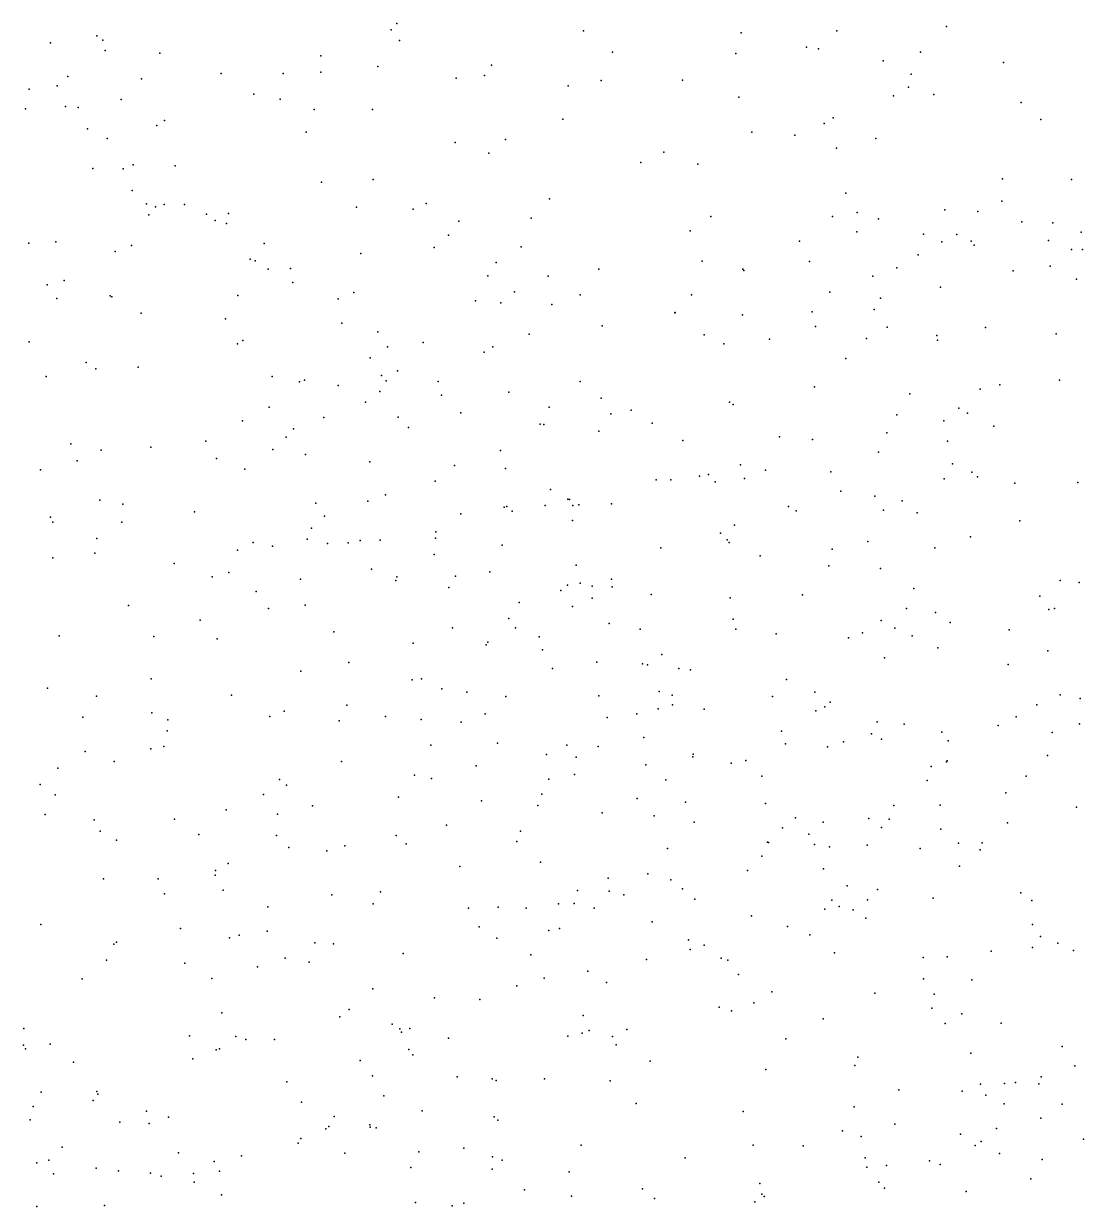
# Model space of a CAD drawing. Header units: metres. Extents: x -25 to 25, y -27.7 to 27.8.
# Drawn here: x 0.585 to 1.358, y 0.013 to 0.876 of the extents above; entities that cross this region are included whole.
import ezdxf

# ---------------------------------------------------------------- set-up
doc = ezdxf.new("R2010")
doc.units = ezdxf.units.M

msp = doc.modelspace()

# ---------------------------------------------------------------- linework, layer by layer
for p in [(0.857, 0.8765, -6.8976), (1.2582, 0.8744, 23.6212), (0.638, 0.8677, -13.3348), (0.6423, 0.8645, 12.3957), (0.8528, 0.8721, 9.7468), (0.8589, 0.8642, 27.2168), (0.9931, 0.8712, -4.4563), (1.1082, 0.8697, -13.7947), (1.178, 0.8713, 26.7831), (0.604, 0.8624, 27.3726), (0.6439, 0.857, 8.4644), (0.6839, 0.8549, -13.3973), (1.0142, 0.8558, 13.4423), (1.156, 0.8594, 26.1733), (1.1647, 0.858, -13.8478), (1.2391, 0.8557, 26.6209), (0.8015, 0.8531, 8.3075), (1.1043, 0.8546, 23.9785), (1.2119, 0.8493, 26.3044), (1.2996, 0.8481, 11.5644), (0.6168, 0.8379, 24.4681), (0.7287, 0.8401, 25.8336), (0.7739, 0.84, -9.1952), (0.8013, 0.8411, 10.0796), (0.843, 0.8451, 22.9998), (0.9209, 0.8387, -9.1039), (0.9261, 0.8461, 25.9282), (1.2323, 0.8396, -8.8684), (0.609, 0.8312, -4.0733), (0.6705, 0.8361, 26.231), (0.9002, 0.8366, -13.6125), (0.9819, 0.8312, 9.2609), (1.006, 0.8351, 11.1235), (1.0655, 0.8352, 26.0567), (1.2304, 0.8302, -13.898), (0.5885, 0.8287, -3.8119), (0.6556, 0.8212, -21.1896), (0.7525, 0.825, -13.4986), (0.7717, 0.8214, -20.8437), (1.1066, 0.8228, 8.865), (1.2195, 0.8239, -14.0421), (1.2488, 0.8248, 26.4255), (0.5858, 0.8143, 20.2147), (0.615, 0.8161, -8.5512), (0.6243, 0.8154, -9.345), (0.7966, 0.8138, 26.3734), (0.8391, 0.8139, -13.5849), (1.3125, 0.819, -8.7724), (0.6872, 0.8059, -9.2968), (0.978, 0.8067, -13.6923), (1.1688, 0.8037, 26.859), (1.1753, 0.8078, -8.9363), (1.3269, 0.8064, -13.9461), (0.6311, 0.7996, -13.3798), (0.6818, 0.8022, 13.6132), (0.7906, 0.7972, -0.9508), (1.116, 0.7972, 26.9443), (1.1473, 0.7952, 8.5052), (0.6455, 0.7926, 24.6239), (0.8994, 0.7897, -9.1577), (0.9363, 0.7918, -20.6102), (1.2065, 0.7927, 26.7552), (0.9241, 0.7819, 26.4869), (1.0517, 0.7826, 26.6378), (1.1779, 0.7856, 8.6898), (0.6349, 0.7707, -8.7813), (0.6571, 0.7704, -8.4382), (0.6645, 0.7735, -8.6607), (0.695, 0.7727, 27.3602), (1.035, 0.7751, -1.0158), (1.0767, 0.7738, -13.7908), (0.802, 0.7607, -9.2393), (0.8397, 0.7627, 9.8938), (1.2991, 0.7632, 26.7199), (1.3493, 0.7628, -4.8202), (0.6638, 0.7546, -8.3693), (1.1847, 0.7527, -13.8691), (0.6741, 0.7449, 25.8031), (0.6807, 0.7427, -13.4787), (0.687, 0.7445, -8.733), (0.7019, 0.7444, 24.8001), (0.8783, 0.7453, 25.8757), (0.9684, 0.7485, -9.1433), (1.2984, 0.747, 8.417), (0.6758, 0.737, -9.3818), (0.718, 0.7373, -6.8054), (0.734, 0.7379, -8.5766), (0.8274, 0.7426, 26.2272), (0.8688, 0.7411, -9.2166), (0.955, 0.7345, -13.7002), (1.086, 0.7358, -9.051), (1.1749, 0.7357, -8.9484), (1.1929, 0.7387, 8.2184), (1.2568, 0.7405, 26.3822), (1.2809, 0.7393, 23.8293), (0.7243, 0.7327, -8.4957), (0.7326, 0.7305, 26.0364), (0.9021, 0.7323, 27.2337), (1.2085, 0.7339, 13.2838), (1.3131, 0.7317, 18.8086), (1.3357, 0.7311, 19.0568), (0.608, 0.7171, -8.2346), (0.8946, 0.7221, -4.5172), (1.0711, 0.7253, 24.2796), (1.1507, 0.7177, 26.9292), (1.1927, 0.7244, 24.1073), (1.2414, 0.7229, -8.8723), (1.2546, 0.7172, 18.9316), (1.2657, 0.7225, 26.5716), (1.2761, 0.7176, 8.7948), (1.3325, 0.7181, 8.1364), (1.3564, 0.7243, 22.9401), (0.5882, 0.7163, -9.5097), (0.6513, 0.7102, -9.442), (0.6632, 0.7145, -8.8597), (0.76, 0.7159, 22.9506), (0.8306, 0.7086, 27.291), (0.8841, 0.713, -13.6703), (0.9477, 0.7136, 10.8698), (1.2783, 0.7147, -13.9244), (1.3493, 0.7115, 11.5018), (1.3574, 0.7117, 18.6865), (0.7499, 0.7045, -8.4203), (0.7534, 0.7034, 27.3464), (0.9294, 0.702, 13.5975), (1.0797, 0.703, -4.9284), (1.1581, 0.7029, 26.5526), (1.2375, 0.7078, 19.0345), (1.3339, 0.6995, -8.7594), (0.7629, 0.6972, -9.3533), (0.7792, 0.6977, 25.8316), (0.9232, 0.6925, 22.9623), (0.9673, 0.6921, -9.1954), (1.0044, 0.6972, 27.1375), (1.1095, 0.6973, 26.06), (1.1101, 0.6962, 27.0041), (1.2044, 0.6922, 18.8329), (1.2218, 0.6983, 26.2327), (1.3068, 0.6961, 19.1953), (0.6017, 0.6858, -0.8504), (0.614, 0.6889, -8.9603), (0.7811, 0.6874, -8.6908), (1.2537, 0.6842, 26.6935), (1.353, 0.6899, -13.9468), (0.6086, 0.6758, -13.441), (0.6476, 0.6778, -9.5093), (0.6488, 0.6771, 27.4125), (0.7409, 0.6781, -8.3178), (0.814, 0.6756, 10.3564), (0.8255, 0.6803, -9.3174), (0.9143, 0.6742, 9.6886), (0.9429, 0.6808, -4.7058), (0.9907, 0.6785, 26.314), (1.0719, 0.6786, -13.7928), (1.1729, 0.6804, 18.9386), (1.21, 0.6761, -13.881), (0.6703, 0.6651, -8.1971), (0.9329, 0.6726, 8.1408), (0.97, 0.6714, 24.5216), (1.0597, 0.6654, 11.0683), (1.0601, 0.6655, 27.0818), (1.1601, 0.6662, 26.1299), (1.2053, 0.6679, 11.3026), (0.7318, 0.6609, -13.5666), (0.8168, 0.6577, -8.3827), (1.1092, 0.664, -6.9594), (0.843, 0.6514, -8.6241), (0.9535, 0.6499, 27.195), (1.0068, 0.6558, -13.7534), (1.0813, 0.6492, -9.1311), (1.1624, 0.6555, 19.124), (1.2147, 0.6548, 26.837), (1.251, 0.6487, 18.5874), (1.2865, 0.6546, 19.2729), (1.3381, 0.65, 13.0804), (0.5884, 0.6442, -8.0833), (0.7406, 0.6428, 25.1076), (0.7444, 0.6452, -8.8763), (0.85, 0.6405, -8.4887), (0.8762, 0.6436, -13.6842), (0.927, 0.6406, -9.285), (1.0955, 0.6428, 18.8532), (1.129, 0.6461, -13.8243), (1.1998, 0.6467, -8.9573), (1.2515, 0.6454, -8.8977), (0.8374, 0.6326, -8.7425), (0.9206, 0.6366, 24.6946), (1.1846, 0.632, 19.2273), (0.6302, 0.6292, 25.4267), (0.6372, 0.6244, -13.4917), (0.6681, 0.6257, -8.9905), (0.8575, 0.6229, -6.7778), (0.601, 0.619, -9.6717), (0.7659, 0.6189, 27.3455), (0.7858, 0.6149, -13.6245), (0.7896, 0.6163, -9.4475), (0.8456, 0.6196, 27.2903), (0.849, 0.6156, -20.6912), (0.887, 0.6153, 25.8825), (0.9908, 0.6152, -9.2655), (1.3407, 0.6161, -8.7787), (0.8141, 0.6124, -0.9582), (0.8445, 0.608, -14.4112), (0.8896, 0.6053, -9.3708), (0.9387, 0.6075, -4.9572), (1.1618, 0.6113, 26.9203), (1.2313, 0.6062, -13.8836), (1.2828, 0.6097, -1.0217), (1.2971, 0.6129, 24.0862), (0.7637, 0.5964, -8.1782), (0.8341, 0.6002, -8.2822), (0.9682, 0.5965, -13.7381), (1.0061, 0.603, 27.1403), (1.0997, 0.6001, 26.2382), (1.1025, 0.5984, 19.1896), (0.8036, 0.589, 25.2624), (0.8579, 0.5893, 25.7616), (0.9035, 0.5923, -8.604), (1.0132, 0.5917, 18.978), (1.028, 0.5944, 18.7972), (1.2219, 0.5908, 13.2136), (1.2671, 0.5958, 8.9379), (1.2735, 0.5922, 18.4979), (0.7443, 0.5866, 25.5545), (0.7815, 0.5807, 13.8013), (0.8653, 0.5816, -9.4359), (0.9615, 0.584, 25.8908), (0.9643, 0.5838, -9.3475), (1.0043, 0.579, 18.8814), (1.0432, 0.5849, 19.1166), (1.2562, 0.5866, 26.6472), (1.2927, 0.5826, 26.3912), (0.7174, 0.5717, -9.0018), (0.776, 0.5747, -8.9307), (1.0657, 0.5722, -20.5093), (1.1362, 0.5748, 9.152), (1.1602, 0.5728, -9.0722), (1.2145, 0.5777, 24.3447), (1.2589, 0.5717, 26.4414), (0.6189, 0.5697, -7.9945), (0.6411, 0.565, 27.418), (0.6774, 0.5673, -9.714), (0.7663, 0.5656, -9.6136), (0.7903, 0.5619, 25.8576), (0.9325, 0.5648, -9.4159), (1.2084, 0.5636, -8.9959), (0.6236, 0.5572, -9.7928), (0.7253, 0.5591, -13.5888), (0.8371, 0.5567, -13.6808), (0.899, 0.5539, 25.5829), (1.1077, 0.5545, 13.3534), (1.2625, 0.5552, 19.3915), (0.5969, 0.5507, -27.2192), (0.746, 0.5513, -9.6797), (0.9361, 0.5517, -8.5005), (1.0778, 0.546, -13.8034), (1.0845, 0.5473, 22.9311), (1.1107, 0.5444, -9.1989), (1.126, 0.5504, 19.2934), (1.1738, 0.5493, 18.5299), (1.2563, 0.5442, 26.5338), (1.2765, 0.549, -7.1567), (1.2808, 0.5457, 26.2229), (0.8848, 0.5424, -9.5303), (0.969, 0.5365, 8.0612), (1.0461, 0.5434, -9.3656), (1.0569, 0.5434, 27.0833), (1.0892, 0.5419, 24.6711), (1.3079, 0.5411, -8.8612), (1.3541, 0.5414, -8.7885), (0.6402, 0.5287, -9.1046), (0.8358, 0.5278, -9.6343), (0.8485, 0.5324, -8.8973), (0.9817, 0.5294, -9.4544), (0.9829, 0.529, 25.2855), (1.1809, 0.5352, 8.0054), (1.2057, 0.5314, 25.9892), (1.2258, 0.5281, 18.4596), (0.657, 0.5256, -13.543), (0.7091, 0.52, -9.7906), (0.7978, 0.5263, -8.1038), (0.9036, 0.5186, -8.2572), (0.9352, 0.5236, 19.0118), (0.9373, 0.5239, 9.8291), (0.9412, 0.5206, 18.864), (0.9652, 0.5248, -8.6166), (0.9854, 0.5246, -13.7543), (0.9897, 0.5252, 18.7297), (1.0135, 0.526, 25.0442), (1.1428, 0.5239, -1.0126), (1.1484, 0.5209, 25.7482), (1.2121, 0.5214, 26.296), (1.2367, 0.5193, 22.8885), (0.6041, 0.5163, 20.1152), (0.6057, 0.5126, -26.8918), (0.6562, 0.5126, 8.1992), (0.8042, 0.5169, -5.0581), (0.9851, 0.5138, 19.1694), (1.1033, 0.5103, 27.0101), (1.3117, 0.5134, -13.8992), (0.7947, 0.5081, -9.7348), (0.885, 0.5009, -8.1764), (0.8853, 0.5054, 10.0834), (1.0932, 0.5044, 24.8714), (1.2757, 0.5018, -8.9427), (0.6378, 0.5005, -14.537), (0.7521, 0.4978, -9.0427), (0.7662, 0.4951, -8.0327), (0.7914, 0.5001, 8.0973), (0.8062, 0.497, -6.6645), (0.8214, 0.4974, -27.3884), (0.8301, 0.4991, -8.9636), (0.8447, 0.4995, 25.8882), (0.9338, 0.4957, -9.6428), (1.0496, 0.4938, -9.4878), (1.098, 0.4996, 9.3037), (1.0995, 0.4978, -9.3142), (1.1746, 0.4928, -9.1275), (1.2006, 0.4983, 19.416), (1.2497, 0.4938, 26.6374), (0.6058, 0.4866, -4.7049), (0.6364, 0.49, -9.9097), (0.7405, 0.492, 25.8412), (0.8842, 0.489, 10.275), (1.1221, 0.488, 26.1276), (0.6944, 0.4824, 27.3987), (0.7343, 0.4757, 13.9361), (0.8385, 0.4782, -27.1112), (0.9248, 0.4763, 13.6975), (0.9878, 0.4811, -8.3526), (1.1722, 0.4807, 26.1994), (1.2099, 0.4787, 26.7998), (0.722, 0.4726, -0.9236), (0.7865, 0.4708, 22.9503), (0.8562, 0.4699, -13.7038), (0.857, 0.4725, -14.6563), (0.8998, 0.4731, 27.2555), (0.9815, 0.4665, 10.6284), (0.9907, 0.4679, 25.9963), (1.0137, 0.471, -8.5998), (1.3412, 0.4699, 25.6836), (1.355, 0.4684, 8.9734), (0.7542, 0.4619, -13.6365), (0.8949, 0.4648, -8.905), (0.9765, 0.4626, -8.7902), (0.9995, 0.4657, -8.6855), (1.014, 0.4654, -8.4551), (1.0426, 0.4598, 9.5258), (1.1531, 0.4594, -9.2301), (1.2342, 0.4641, -9.0472), (1.3262, 0.4585, -8.9034), (0.6611, 0.4518, -5.0077), (0.7632, 0.4495, -9.873), (0.79, 0.4519, 27.3255), (0.9463, 0.4538, -8.2025), (0.9851, 0.451, -8.2795), (0.9995, 0.4571, -9.6589), (1.1003, 0.4574, -6.7786), (1.2289, 0.4495, 26.3988), (1.3369, 0.4495, 18.3294), (0.7133, 0.4409, -26.6429), (0.9386, 0.4421, 10.4321), (1.1025, 0.4418, -9.4875), (1.2104, 0.4407, -13.8547), (1.25, 0.4466, 24.6331), (1.3327, 0.4488, 24.436), (0.811, 0.4325, -7.9774), (0.8976, 0.4354, -8.0898), (0.9435, 0.4354, -13.7395), (1.0119, 0.4386, 9.6961), (1.0344, 0.4343, -8.3933), (1.1044, 0.4343, 18.4729), (1.1967, 0.4318, 25.1765), (1.2203, 0.4351, 13.1779), (1.2607, 0.4393, -14.8551), (1.3039, 0.4338, 19.5179), (0.6103, 0.4295, -7.7806), (0.6796, 0.4291, -9.9261), (0.7258, 0.4274, -9.0965), (0.8689, 0.4241, 18.8621), (0.9234, 0.425, 19.1951), (0.9608, 0.4288, -9.7319), (1.1337, 0.4309, 10.9143), (1.1867, 0.4282, 26.3169), (1.2331, 0.4295, 18.3623), (0.922, 0.423, -5.3912), (0.9631, 0.4194, -27.6036), (1.0504, 0.4159, -8.4919), (1.2517, 0.4207, 24.7949), (1.332, 0.4186, 11.1645), (0.8219, 0.4101, -9.8709), (1.0029, 0.4103, 18.55), (1.0361, 0.409, -13.7909), (1.0398, 0.4084, -8.6414), (1.2129, 0.4134, 26.5009), (1.3032, 0.4086, 25.3339), (0.6775, 0.3981, -7.8132), (0.7868, 0.4038, 25.8945), (0.8681, 0.3975, -8.993), (0.8749, 0.3982, -13.7182), (0.9706, 0.4057, -8.8429), (1.0628, 0.4057, 7.9694), (1.0712, 0.4048, 26.1304), (1.1414, 0.3976, 19.4731), (0.602, 0.3913, -13.522), (0.8898, 0.3908, -26.7971), (1.0484, 0.389, -8.3024), (0.6376, 0.3854, 25.7973), (0.7362, 0.3863, -5.45), (0.908, 0.3883, 18.6756), (0.9364, 0.3852, 26.0086), (1.0044, 0.3857, -8.1752), (1.0578, 0.3862, -9.7114), (1.1311, 0.3852, -9.5551), (1.1619, 0.3885, 18.3823), (1.1731, 0.3812, 26.7573), (1.341, 0.3864, 22.9143), (1.3556, 0.3839, 19.5636), (0.6781, 0.3733, -6.4536), (0.7746, 0.3745, -26.4506), (0.8203, 0.3788, -9.0534), (0.9213, 0.3726, -8.027), (1.0321, 0.3725, -5.4903), (1.0476, 0.3763, 19.4296), (1.0582, 0.3792, -27.1383), (1.0813, 0.3759, -8.392), (1.1628, 0.3748, -13.8242), (1.1692, 0.3777, -9.4775), (1.3241, 0.3791, -13.8699), (0.6276, 0.3702, -9.9695), (0.6897, 0.3681, -9.1443), (0.7641, 0.3707, -13.6573), (0.8147, 0.3675, 18.9896), (0.8487, 0.3707, 19.1125), (0.8747, 0.3684, -7.9572), (0.9039, 0.3666, 27.2124), (1.0105, 0.37, 27.095), (1.2076, 0.3667, -9.3234), (1.2272, 0.3651, 7.9131), (1.2959, 0.3641, -9.0398), (1.309, 0.3705, 24.9491), (1.3551, 0.3652, 18.2563), (0.6893, 0.3602, 25.869), (1.0372, 0.3552, -6.5719), (1.1377, 0.36, -9.6704), (1.2034, 0.3579, -9.4189), (1.2547, 0.3593, -9.1849), (1.3353, 0.359, 9.0846), (0.6773, 0.347, -13.5978), (0.6868, 0.3488, -7.7461), (0.8818, 0.3498, 19.2378), (0.9304, 0.3511, 18.575), (0.981, 0.3497, -0.9854), (1.0038, 0.3487, -13.775), (1.1407, 0.3508, 26.8326), (1.1712, 0.3486, 26.4052), (1.183, 0.3521, 26.5592), (1.2107, 0.354, -27.4999), (1.2593, 0.3528, -5.4779), (0.6293, 0.3452, -7.6783), (0.6505, 0.3377, -5.6607), (0.8166, 0.3378, 18.7853), (0.9661, 0.3428, 19.3584), (0.9879, 0.3409, -27.898), (1.0729, 0.3412, -8.2526), (1.0732, 0.3432, -8.6809), (1.1116, 0.3384, -8.5112), (1.2581, 0.3376, -6.8291), (1.2586, 0.3383, 4.5786), (1.3319, 0.3421, -27.758), (0.6094, 0.333, -6.2959), (0.9148, 0.3347, -8.9836), (0.9867, 0.3282, -8.0572), (1.0387, 0.3353, -8.7911), (1.1009, 0.3366, -8.3283), (1.2469, 0.3342, -13.8532), (0.5966, 0.321, -7.6203), (0.7713, 0.3246, -9.1131), (0.7764, 0.3206, -15.1428), (0.8699, 0.3279, -7.8994), (0.8822, 0.3253, -13.7263), (0.9679, 0.3248, -8.9104), (1.0533, 0.3244, -9.8028), (1.1234, 0.3271, 26.3123), (1.244, 0.324, 23.035), (1.3162, 0.3271, 4.4227), (0.6076, 0.3135, -9.2211), (0.7595, 0.3136, -9.9516), (0.8581, 0.3118, -9.9164), (0.9627, 0.3139, 18.5043), (1.3014, 0.315, -27.9758), (0.7323, 0.3025, -15.361), (0.7954, 0.3055, -27.9878), (0.9187, 0.3091, -6.4326), (0.9597, 0.3057, -9.8876), (1.0322, 0.3108, 27.0382), (1.0675, 0.3081, 19.5045), (1.1261, 0.3072, 10.7027), (1.2197, 0.3057, -9.667), (1.2535, 0.3058, -9.43), (1.3529, 0.3045, -8.9913), (0.6001, 0.299, 14.2386), (0.636, 0.2951, 25.8347), (0.6946, 0.2956, 23.0409), (0.7697, 0.2993, -7.7658), (1.0068, 0.3003, 13.5395), (1.0448, 0.2981, -8.0992), (1.0739, 0.2936, 26.9256), (1.1479, 0.2966, 26.4954), (1.2015, 0.2961, -26.9076), (1.2162, 0.2956, -5.6429), (0.6404, 0.287, -0.8797), (0.8931, 0.2913, -9.042), (0.9472, 0.287, 26.0893), (1.1383, 0.2893, -9.7694), (1.1681, 0.2934, 18.3062), (1.2107, 0.2896, 4.7471), (1.2541, 0.2883, 19.6082), (1.3027, 0.2929, -9.1446), (0.6522, 0.2803, 27.3524), (0.7124, 0.2846, -13.6295), (0.7691, 0.2838, 19.051), (0.8565, 0.2838, -7.8314), (0.8637, 0.2776, 19.2843), (0.9445, 0.2793, 27.1344), (1.1275, 0.2789, -8.2495), (1.1281, 0.2787, 26.7247), (1.1576, 0.2847, -8.4386), (1.1617, 0.2772, -8.564), (1.2002, 0.2767, -9.7284), (1.2669, 0.2781, -9.5838), (1.2841, 0.2785, -27.1617), (0.7781, 0.2749, -13.6766), (0.8058, 0.2726, 27.2538), (0.8189, 0.2763, 19.2048), (1.0545, 0.2743, 18.3791), (1.1234, 0.2686, -8.7014), (1.1726, 0.2756, 19.5723), (1.239, 0.2743, 18.2475), (1.2826, 0.2733, -13.8503), (0.7338, 0.2634, -6.1802), (0.903, 0.2612, -6.2855), (0.9618, 0.2642, 13.6896), (1.1684, 0.2594, -1.0049), (1.2676, 0.2614, -14.9856), (0.6428, 0.252, -7.5747), (0.6826, 0.252, -9.1993), (0.7242, 0.2548, -9.9852), (0.7246, 0.2582, 19.9768), (1.0112, 0.2525, -9.896), (1.04, 0.2557, -8.8603), (1.0568, 0.2514, 10.2866), (1.1128, 0.2581, -8.1419), (0.7301, 0.2439, 25.9613), (0.8449, 0.2426, -13.7201), (0.9887, 0.2437, -5.7645), (1.0119, 0.243, 26.1942), (1.0655, 0.2447, -8.0449), (1.1855, 0.2471, 4.2673), (1.2078, 0.2443, -13.8391), (1.3123, 0.2418, -9.289), (0.6872, 0.2412, -25.9708), (0.8095, 0.2405, -9.961), (0.8397, 0.2339, -7.7492), (0.9748, 0.2338, -8.9768), (0.9864, 0.234, -26.4044), (1.0225, 0.2405, 26.9806), (1.0744, 0.2372, 26.8515), (1.1743, 0.2365, -8.6326), (1.2005, 0.2368, -20.9813), (1.2483, 0.238, 9.3624), (1.3205, 0.2364, 19.6345), (0.7628, 0.2318, 14.1306), (0.9093, 0.2308, 18.5251), (0.9308, 0.2314, -9.0339), (0.9513, 0.2306, 19.4381), (1.0009, 0.2307, -7.9204), (1.1157, 0.2251, 9.8073), (1.1692, 0.23, 9.5707), (1.1797, 0.2319, -5.8151), (1.19, 0.2296, -9.7974), (0.5971, 0.2187, -23.7595), (0.9169, 0.217, -5.9334), (0.9757, 0.2159, 18.4363), (1.0433, 0.2208, 26.33), (1.1421, 0.2172, -9.8591), (1.1993, 0.2233, -8.3275), (1.3209, 0.2189, -9.6446), (0.6991, 0.2158, -13.626), (0.7347, 0.2091, -7.623), (0.7418, 0.2109, 18.8757), (0.7623, 0.214, 19.1038), (0.9298, 0.2087, -7.818), (0.9678, 0.2145, 27.056), (1.0699, 0.2075, 26.4394), (1.1583, 0.2112, -8.7225), (1.3268, 0.2099, -9.5026), (0.6503, 0.2044, -10.0139), (0.6522, 0.2058, 25.919), (0.7971, 0.2053, -9.145), (0.8106, 0.2046, 19.2591), (1.0709, 0.2005, -7.9669), (1.0813, 0.2037, 26.5409), (1.2906, 0.1994, -6.5772), (1.321, 0.202, 23.1205), (1.3394, 0.2052, -9.3456), (1.3508, 0.1998, -13.8453), (0.6449, 0.1927, -7.5083), (0.7022, 0.1905, 27.2706), (0.7754, 0.1941, 26.0435), (0.793, 0.1913, 27.1966), (0.8616, 0.1975, -9.1038), (0.9548, 0.1966, 23.2268), (1.0391, 0.1933, 18.3482), (1.0936, 0.1943, -6.0097), (1.0985, 0.1928, -13.82), (1.1763, 0.198, -8.1598), (1.2412, 0.1946, 13.1733), (1.2585, 0.1951, -9.7742), (0.7553, 0.1878, -9.992), (0.9962, 0.1847, -7.86), (1.1063, 0.1823, 4.6653), (0.6272, 0.1792, -13.5796), (0.7219, 0.1794, 18.982), (0.9446, 0.174, -13.7665), (0.9645, 0.1797, -9.9361), (1.01, 0.1765, 26.8793), (1.2413, 0.1792, -8.3945), (1.2765, 0.1783, -6.3639), (0.8393, 0.1717, -7.6787), (0.8843, 0.1652, -15.5359), (1.1307, 0.1695, 10.1224), (1.2058, 0.1686, -8.6803), (1.249, 0.168, 18.2026), (0.822, 0.1566, -21.3406), (0.9175, 0.1639, -7.7485), (1.0921, 0.1585, -8.8768), (1.1013, 0.1557, -9.9059), (1.1175, 0.1615, 23.2464), (1.2473, 0.1578, 19.6359), (0.7292, 0.1542, -13.6524), (0.8153, 0.1514, -23.4475), (0.993, 0.1524, 26.3804), (1.1681, 0.1499, -8.0459), (1.2692, 0.1536, -6.2084), (0.5846, 0.1428, 25.7991), (0.8535, 0.1461, 18.5397), (0.859, 0.1425, 19.3697), (0.8603, 0.1401, -23.7132), (0.8663, 0.1428, 26.1732), (0.9922, 0.1394, -7.7998), (0.9974, 0.1415, 7.8914), (1.0248, 0.1422, 26.6783), (1.2572, 0.1465, -8.5077), (1.298, 0.1467, -13.8515), (0.5845, 0.1308, 25.9005), (0.6038, 0.1315, 8.0124), (0.7056, 0.1375, 26.0646), (0.7394, 0.1369, 23.2135), (0.7466, 0.1347, 19.1837), (0.7677, 0.1348, 18.6865), (0.8947, 0.1358, 27.0626), (0.9818, 0.1373, -28.2112), (1.0142, 0.1369, 26.5514), (1.0169, 0.1309, -8.9776), (1.1408, 0.1353, -7.9709), (1.3426, 0.1298, -26.6522), (0.5858, 0.1281, -10.0231), (0.725, 0.1273, -9.2082), (0.7274, 0.128, 18.7766), (0.8656, 0.1276, 13.9837), (0.8686, 0.1235, -13.7374), (1.1934, 0.1219, -8.803), (1.2759, 0.1249, -8.3053), (0.621, 0.1183, -9.2768), (0.708, 0.1207, 18.8864), (0.8301, 0.1195, -9.1513), (1.0417, 0.119, -13.8227), (1.1262, 0.1128, 13.3537), (1.1912, 0.1158, 9.9712), (1.3517, 0.1156, -1.0477), (0.7765, 0.1039, -7.5501), (0.8391, 0.1084, -7.6114), (0.901, 0.1076, -7.6691), (0.9266, 0.106, -26.1257), (0.9294, 0.105, 26.3524), (0.9647, 0.106, -7.7277), (1.0126, 0.1047, 4.5355), (1.3273, 0.1076, -9.7963), (0.5974, 0.0963, 25.4943), (0.6378, 0.0968, -15.7417), (0.6386, 0.095, 26.0154), (1.2234, 0.098, -8.0682), (1.2696, 0.0971, -8.6511), (1.283, 0.1021, -9.8673), (1.3004, 0.1026, -8.5529), (1.3086, 0.1035, -8.4466), (1.3254, 0.1024, 7.7284), (0.6352, 0.0904, -13.5936), (0.7873, 0.089, 14.2403), (0.8473, 0.0938, -23.2167), (1.0317, 0.0882, -9.9466), (1.2868, 0.0941, -8.2179), (1.3002, 0.0879, 9.5756), (1.3426, 0.0875, 19.6757), (0.5915, 0.0859, 25.3765), (0.6741, 0.0825, -25.82), (0.6903, 0.0781, -7.4431), (0.8111, 0.0785, 27.0699), (0.8753, 0.0828, 18.4717), (0.928, 0.0784, -9.0854), (1.1098, 0.0823, 18.24), (1.1908, 0.0857, -9.9094), (0.5893, 0.0762, -7.3568), (0.6548, 0.0744, 27.1855), (0.676, 0.0735, 26.1237), (0.805, 0.0695, 19.333), (0.8073, 0.0712, 18.5576), (0.8373, 0.0726, -0.9084), (0.8375, 0.0707, 26.2949), (0.8419, 0.0703, -9.9947), (0.9305, 0.076, -13.7735), (1.2204, 0.0729, -13.8539), (1.2947, 0.0699, -13.8561), (1.327, 0.0774, -8.3197), (0.7869, 0.0626, -9.1917), (1.1821, 0.0681, 18.1945), (1.1959, 0.0641, -7.9379), (1.2684, 0.0658, 10.5205), (1.358, 0.0621, -9.8526), (0.6126, 0.0562, 25.6463), (0.6975, 0.052, -10.0144), (0.7849, 0.0591, 19.6621), (0.873, 0.0528, 26.9272), (0.9059, 0.0554, -7.6192), (0.9915, 0.0576, -13.8068), (1.1169, 0.0577, -26.2844), (1.1535, 0.0571, -7.8802), (1.279, 0.0575, -8.1031), (1.2834, 0.0604, 9.7542), (0.5942, 0.0447, 25.8729), (0.6028, 0.0468, -10.0201), (0.7235, 0.0458, -24.5027), (0.7435, 0.0498, 26.237), (0.8189, 0.0518, -13.724), (0.9268, 0.0491, 26.5366), (0.9339, 0.0467, -24.3229), (1.0673, 0.0485, 19.5938), (1.1988, 0.0483, -8.8585), (1.2457, 0.0463, -8.0031), (1.2534, 0.0436, 10.2888), (1.2967, 0.0516, 4.1387), (1.328, 0.0471, -8.1782), (0.6062, 0.0368, 25.7483), (0.6375, 0.0409, 20.0344), (0.6538, 0.0389, -21.5946), (0.677, 0.0372, -9.2617), (0.6849, 0.035, 18.9979), (0.7085, 0.0369, 27.113), (0.7275, 0.0386, 14.4101), (0.8672, 0.0414, 26.3994), (0.9266, 0.0402, 26.7113), (0.9828, 0.0382, 19.5277), (1.1999, 0.0416, 19.6354), (1.2144, 0.0429, 23.3343), (0.7089, 0.0306, -13.65), (1.1219, 0.0297, -9.9533), (1.2088, 0.0306, -28.352), (1.2128, 0.0262, -21.7237), (1.3197, 0.033, -8.8206), (0.7289, 0.0214, 19.2236), (0.9502, 0.025, 18.3389), (0.9844, 0.0204, -9.0755), (1.0361, 0.0259, -9.0283), (1.045, 0.0187, -13.8407), (1.1234, 0.0219, -7.8006), (1.125, 0.0202, -8.9925), (1.2725, 0.0238, 4.8171), (0.594, 0.013, -13.5659), (0.6435, 0.0135, -7.3618), (0.8705, 0.0158, 26.8434), (0.8973, 0.0134, 19.4565), (0.9058, 0.0154, -9.1442), (1.1181, 0.0163, 4.6948)]:
    msp.add_point(p)

doc.saveas('drawing.dxf')
